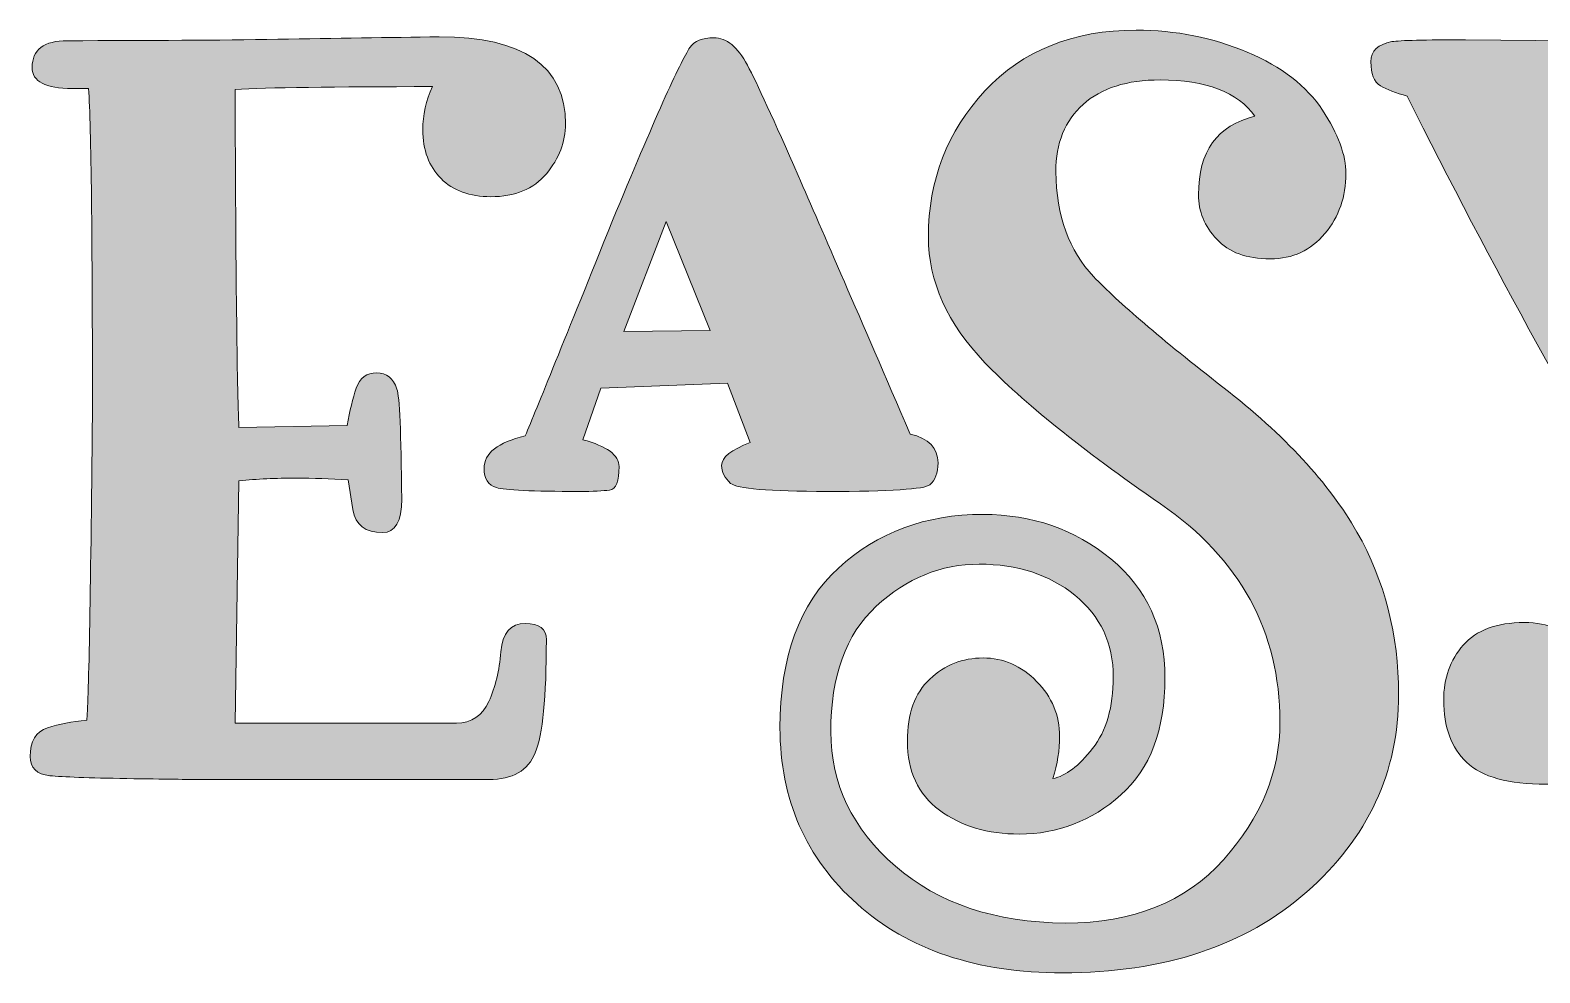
# Model space of a CAD drawing. Header units: inches. Extents: x 0.16 to 5.83, y -5.65 to -0.35.
# Drawn here: x 0.601 to 3.692, y -5.652 to -3.72 of the extents above; entities that cross this region are included whole.
import ezdxf

# ---------------------------------------------------------------- set-up
doc = ezdxf.new("R2010")
doc.units = ezdxf.units.IN
doc.header["$MEASUREMENT"] = 0
doc.layers.add('Layer 1', color=7, linetype='Continuous')

# ---------------------------------------------------------------- blocks, each defined once
blk = doc.blocks.new('block 4')
at = {"layer": 'Layer 1', "true_color": 0x231f20}
h = blk.add_hatch(color=250, dxfattribs=at)
h.dxf.hatch_style = 2
edge = h.paths.add_edge_path()
edge.add_spline(control_points=[(1.5401, -5.2555), (1.5401, -5.2555), (0.9481, -5.2555), (0.9481, -5.2555), (0.9271, -5.2555), (0.8775, -5.2549), (0.7991, -5.2536), (0.7206, -5.2522), (0.668, -5.2503), (0.6413, -5.2477), (0.6144, -5.2451), (0.6011, -5.232), (0.6011, -5.2085), (0.6011, -5.1771), (0.6128, -5.1575), (0.6364, -5.1497), (0.6599, -5.1418), (0.6866, -5.1366), (0.7167, -5.134), (0.7206, -5.1039), (0.7246, -4.8948), (0.7285, -4.5066), (0.7285, -4.142), (0.7259, -3.9198), (0.7206, -3.8401), (0.7206, -3.8401), (0.6873, -3.8401), (0.6873, -3.8401), (0.6324, -3.8401), (0.605, -3.8257), (0.605, -3.7969), (0.605, -3.7603), (0.6292, -3.742), (0.6775, -3.742), (0.8461, -3.742), (0.9895, -3.741), (1.1079, -3.7391), (1.2261, -3.7371), (1.3363, -3.7355), (1.4382, -3.7342), (1.6107, -3.7342), (1.697, -3.7937), (1.697, -3.9126), (1.697, -3.9492), (1.6839, -3.9832), (1.6578, -4.0145), (1.6316, -4.0459), (1.5937, -4.0616), (1.5441, -4.0616), (1.5009, -4.0616), (1.4669, -4.0492), (1.4421, -4.0243), (1.4173, -3.9995), (1.4049, -3.9662), (1.4049, -3.9244), (1.4049, -3.8943), (1.4114, -3.8649), (1.4244, -3.8361), (1.2206, -3.8361), (1.0859, -3.8381), (1.0206, -3.842), (1.0219, -4.2184), (1.0245, -4.4491), (1.0284, -4.5341), (1.0284, -4.5341), (1.25, -4.5301), (1.25, -4.5301), (1.2552, -4.5001), (1.2614, -4.4746), (1.2686, -4.4537), (1.2758, -4.4328), (1.2898, -4.4223), (1.3108, -4.4223), (1.3304, -4.4223), (1.3441, -4.4334), (1.3519, -4.4556), (1.3571, -4.47), (1.3604, -4.5452), (1.3617, -4.6811), (1.3617, -4.7269), (1.3486, -4.7497), (1.3225, -4.7497), (1.2872, -4.7497), (1.267, -4.734), (1.2617, -4.7027), (1.2617, -4.7027), (1.252, -4.6419), (1.252, -4.6419), (1.2153, -4.6393), (1.1801, -4.638), (1.1461, -4.638), (1.1042, -4.638), (1.065, -4.6399), (1.0284, -4.6438), (1.0284, -4.6438), (1.0206, -5.1398), (1.0206, -5.1398), (1.0206, -5.1398), (1.4735, -5.1398), (1.4735, -5.1398), (1.5048, -5.1398), (1.5271, -5.1251), (1.5401, -5.0957), (1.5532, -5.0663), (1.5614, -5.0324), (1.5647, -4.9938), (1.5679, -4.9552), (1.5846, -4.936), (1.6146, -4.936), (1.6434, -4.936), (1.6578, -4.9471), (1.6578, -4.9693), (1.6578, -5.0869), (1.6502, -5.1641), (1.6352, -5.2006), (1.6202, -5.2372), (1.5885, -5.2555), (1.5401, -5.2555)], knot_values=[0, 0, 0, 0, 1, 1, 1, 2, 2, 2, 3, 3, 3, 4, 4, 4, 5, 5, 5, 6, 6, 6, 7, 7, 7, 8, 8, 8, 9, 9, 9, 10, 10, 10, 11, 11, 11, 12, 12, 12, 13, 13, 13, 14, 14, 14, 15, 15, 15, 16, 16, 16, 17, 17, 17, 18, 18, 18, 19, 19, 19, 20, 20, 20, 21, 21, 21, 22, 22, 22, 23, 23, 23, 24, 24, 24, 25, 25, 25, 26, 26, 26, 27, 27, 27, 28, 28, 28, 29, 29, 29, 30, 30, 30, 31, 31, 31, 32, 32, 32, 33, 33, 33, 34, 34, 34, 35, 35, 35, 36, 36, 36, 37, 37, 37, 38, 38, 38, 39, 39, 39, 39], degree=3, periodic=1)
h = blk.add_hatch(color=250, dxfattribs=at)
h.dxf.hatch_style = 2
edge = h.paths.add_edge_path()
edge.add_spline(control_points=[(2.2322, -4.6654), (2.1132, -4.6654), (2.0476, -4.6599), (2.0351, -4.6488), (2.0227, -4.6377), (2.0165, -4.6256), (2.0165, -4.6125), (2.0165, -4.5955), (2.0361, -4.5798), (2.0753, -4.5654), (2.0753, -4.5654), (2.0283, -4.4439), (2.0283, -4.4439), (2.0283, -4.4439), (1.7695, -4.4537), (1.7695, -4.4537), (1.7695, -4.4537), (1.7323, -4.5595), (1.7323, -4.5595), (1.7819, -4.5726), (1.8067, -4.5909), (1.8067, -4.6144), (1.8067, -4.6445), (1.8002, -4.6605), (1.7872, -4.6625), (1.7741, -4.6644), (1.7531, -4.6654), (1.7244, -4.6654), (1.629, -4.6654), (1.5728, -4.6628), (1.5558, -4.6576), (1.5388, -4.6524), (1.5303, -4.6393), (1.5303, -4.6184), (1.5303, -4.587), (1.5584, -4.5648), (1.6146, -4.5517), (1.6381, -4.4955), (1.6976, -4.3485), (1.793, -4.1106), (1.878, -3.9054), (1.9309, -3.7871), (1.9518, -3.7557), (1.961, -3.7427), (1.9773, -3.7361), (2.0008, -3.7361), (2.027, -3.7361), (2.0498, -3.7548), (2.0694, -3.792), (2.0891, -3.8293), (2.1237, -3.9047), (2.1734, -4.0185), (2.223, -4.1322), (2.2995, -4.3086), (2.4027, -4.5478), (2.4406, -4.5569), (2.4596, -4.5766), (2.4596, -4.6066), (2.4596, -4.6275), (2.454, -4.6426), (2.4429, -4.6517), (2.4318, -4.6608), (2.3616, -4.6654), (2.2322, -4.6654)], knot_values=[0, 0, 0, 0, 1, 1, 1, 2, 2, 2, 3, 3, 3, 4, 4, 4, 5, 5, 5, 6, 6, 6, 7, 7, 7, 8, 8, 8, 9, 9, 9, 10, 10, 10, 11, 11, 11, 12, 12, 12, 13, 13, 13, 14, 14, 14, 15, 15, 15, 16, 16, 16, 17, 17, 17, 18, 18, 18, 19, 19, 19, 20, 20, 20, 21, 21, 21, 21], degree=3, periodic=1)
h.paths.add_polyline_path([(1.8166, -4.338), (1.993, -4.336), (1.9028, -4.1126)])
edge = h.paths.add_edge_path()
edge.add_spline(control_points=[(2.7144, -5.6515), (2.5393, -5.6515), (2.3991, -5.6045), (2.2939, -5.5104), (2.1887, -5.4163), (2.1361, -5.296), (2.1361, -5.1497), (2.1361, -5.0046), (2.176, -4.8955), (2.2557, -4.8223), (2.3354, -4.7491), (2.4341, -4.7125), (2.5517, -4.7125), (2.6524, -4.7125), (2.7396, -4.7429), (2.8134, -4.8036), (2.8873, -4.8644), (2.9242, -4.9458), (2.9242, -5.0477), (2.9242, -5.1536), (2.8941, -5.2333), (2.834, -5.2869), (2.7739, -5.3405), (2.7047, -5.3673), (2.6262, -5.3673), (2.5609, -5.3673), (2.5063, -5.3509), (2.4625, -5.3182), (2.4187, -5.2856), (2.3968, -5.2385), (2.3968, -5.1771), (2.3968, -5.1209), (2.4122, -5.0784), (2.4429, -5.0497), (2.4736, -5.0209), (2.5099, -5.0065), (2.5517, -5.0065), (2.5935, -5.0065), (2.6302, -5.0226), (2.6615, -5.0546), (2.6929, -5.0866), (2.7086, -5.1242), (2.7086, -5.1673), (2.7086, -5.1947), (2.704, -5.2235), (2.6948, -5.2536), (2.721, -5.2484), (2.7481, -5.2278), (2.7762, -5.1918), (2.8043, -5.1559), (2.8184, -5.1072), (2.8184, -5.0457), (2.8184, -4.9765), (2.7922, -4.9206), (2.7399, -4.8781), (2.6877, -4.8357), (2.6223, -4.8144), (2.5439, -4.8144), (2.4655, -4.8144), (2.3952, -4.8432), (2.3331, -4.9007), (2.271, -4.9582), (2.24, -5.0438), (2.24, -5.1575), (2.24, -5.2646), (2.2841, -5.3565), (2.3724, -5.433), (2.4605, -5.5094), (2.5765, -5.5483), (2.7203, -5.5496), (2.8588, -5.5496), (2.9667, -5.5064), (3.0438, -5.4202), (3.1209, -5.3339), (3.1595, -5.2398), (3.1595, -5.1379), (3.1595, -4.9523), (3.0781, -4.8033), (2.9154, -4.6909), (2.7527, -4.5785), (2.6328, -4.4821), (2.5556, -4.4017), (2.4785, -4.3213), (2.44, -4.2354), (2.44, -4.1439), (2.44, -4.0276), (2.4785, -3.928), (2.5556, -3.8449), (2.6328, -3.762), (2.736, -3.7205), (2.8654, -3.7205), (2.9464, -3.7205), (3.0222, -3.7355), (3.0928, -3.7655), (3.1634, -3.7956), (3.2147, -3.8351), (3.2467, -3.8842), (3.2787, -3.9332), (3.2948, -3.9766), (3.2948, -4.0145), (3.2948, -4.0616), (3.2804, -4.1024), (3.2516, -4.1371), (3.2229, -4.1717), (3.1856, -4.189), (3.1399, -4.189), (3.0915, -4.189), (3.0549, -4.1756), (3.0301, -4.1488), (3.0053, -4.122), (2.9928, -4.0917), (2.9928, -4.0577), (2.9928, -3.9688), (3.0314, -3.9152), (3.1085, -3.8969), (3.0732, -3.8473), (3.0085, -3.8224), (2.9144, -3.8224), (2.8465, -3.8224), (2.7939, -3.8391), (2.7566, -3.8724), (2.7194, -3.9057), (2.7007, -3.9518), (2.7007, -4.0106), (2.702, -4.1008), (2.7278, -4.1723), (2.7782, -4.2253), (2.8285, -4.2782), (2.9167, -4.3537), (3.0429, -4.4517), (3.1689, -4.5497), (3.2605, -4.6488), (3.3173, -4.7487), (3.3741, -4.8487), (3.4026, -4.9595), (3.4026, -5.081), (3.4026, -5.2405), (3.3398, -5.3754), (3.2144, -5.4859), (3.0889, -5.5963), (2.9223, -5.6515), (2.7144, -5.6515)], knot_values=[0, 0, 0, 0, 1, 1, 1, 2, 2, 2, 3, 3, 3, 4, 4, 4, 5, 5, 5, 6, 6, 6, 7, 7, 7, 8, 8, 8, 9, 9, 9, 10, 10, 10, 11, 11, 11, 12, 12, 12, 13, 13, 13, 14, 14, 14, 15, 15, 15, 16, 16, 16, 17, 17, 17, 18, 18, 18, 19, 19, 19, 20, 20, 20, 21, 21, 21, 22, 22, 22, 23, 23, 23, 24, 24, 24, 25, 25, 25, 26, 26, 26, 27, 27, 27, 28, 28, 28, 29, 29, 29, 30, 30, 30, 31, 31, 31, 32, 32, 32, 33, 33, 33, 34, 34, 34, 35, 35, 35, 36, 36, 36, 37, 37, 37, 38, 38, 38, 39, 39, 39, 40, 40, 40, 41, 41, 41, 42, 42, 42, 43, 43, 43, 44, 44, 44, 45, 45, 45, 46, 46, 46, 47, 47, 47, 47], degree=3, periodic=1)
h = blk.add_hatch(color=250, dxfattribs=at)
h.dxf.hatch_style = 2
edge = h.paths.add_edge_path()
edge.add_spline(control_points=[(3.7045, -5.2653), (3.6274, -5.2653), (3.5732, -5.2503), (3.5418, -5.2202), (3.5104, -5.1902), (3.4948, -5.1477), (3.4948, -5.0928), (3.4948, -5.0484), (3.5081, -5.0108), (3.535, -4.9801), (3.5617, -4.9494), (3.6032, -4.934), (3.6595, -4.934), (3.7104, -4.934), (3.7464, -4.951), (3.7673, -4.985), (3.7843, -5.0137), (3.7928, -5.0569), (3.7928, -5.1144), (3.8528, -5.0569), (3.9097, -4.9654), (3.9633, -4.8399), (3.7751, -4.5328), (3.5941, -4.2047), (3.4203, -3.8557), (3.3967, -3.8492), (3.3784, -3.842), (3.3654, -3.8342), (3.3523, -3.8263), (3.3458, -3.81), (3.3458, -3.7852), (3.3458, -3.7629), (3.3601, -3.7492), (3.3889, -3.744), (3.4059, -3.7414), (3.4562, -3.7401), (3.5398, -3.7401), (3.5398, -3.7401), (3.7555, -3.742), (3.7555, -3.742), (3.8078, -3.742), (3.8339, -3.7564), (3.8339, -3.7852), (3.8339, -3.8061), (3.829, -3.8195), (3.8192, -3.8254), (3.8094, -3.8312), (3.7875, -3.8388), (3.7535, -3.8479), (3.9365, -4.2008), (4.0568, -4.4262), (4.1143, -4.5243), (4.1143, -4.5243), (4.426, -3.8401), (4.426, -3.8401), (4.3802, -3.8361), (4.3531, -3.8309), (4.3446, -3.8244), (4.3361, -3.8178), (4.3319, -3.8041), (4.3319, -3.7832), (4.3319, -3.7688), (4.3387, -3.7574), (4.3525, -3.7489), (4.3662, -3.7404), (4.4077, -3.7361), (4.477, -3.7361), (4.477, -3.7361), (4.6044, -3.7381), (4.6044, -3.7381), (4.6449, -3.7381), (4.6652, -3.7525), (4.6652, -3.7812), (4.6652, -3.8139), (4.6475, -3.8329), (4.6122, -3.8381), (4.6122, -3.8381), (4.5534, -3.8459), (4.5534, -3.8459), (4.4867, -3.9753), (4.3806, -4.205), (4.2348, -4.535), (4.0891, -4.8651), (3.9832, -5.0693), (3.9173, -5.1477), (3.8512, -5.2261), (3.7803, -5.2653), (3.7045, -5.2653)], knot_values=[0, 0, 0, 0, 1, 1, 1, 2, 2, 2, 3, 3, 3, 4, 4, 4, 5, 5, 5, 6, 6, 6, 7, 7, 7, 8, 8, 8, 9, 9, 9, 10, 10, 10, 11, 11, 11, 12, 12, 12, 13, 13, 13, 14, 14, 14, 15, 15, 15, 16, 16, 16, 17, 17, 17, 18, 18, 18, 19, 19, 19, 20, 20, 20, 21, 21, 21, 22, 22, 22, 23, 23, 23, 24, 24, 24, 25, 25, 25, 26, 26, 26, 27, 27, 27, 28, 28, 28, 29, 29, 29, 29], degree=3, periodic=1)
at = {"layer": 'Layer 1', "lineweight": 0}
blk.add_lwpolyline([(1.8166, -4.338), (1.993, -4.336), (1.9028, -4.1126), (1.8166, -4.338)], dxfattribs=at)
for points, knots in [([(1.5401, -5.2555), (1.5401, -5.2555), (0.9481, -5.2555), (0.9481, -5.2555), (0.9271, -5.2555), (0.8775, -5.2549), (0.7991, -5.2536), (0.7206, -5.2522), (0.668, -5.2503), (0.6413, -5.2477), (0.6144, -5.2451), (0.6011, -5.232), (0.6011, -5.2085), (0.6011, -5.1771), (0.6128, -5.1575), (0.6364, -5.1497), (0.6599, -5.1418), (0.6866, -5.1366), (0.7167, -5.134), (0.7206, -5.1039), (0.7246, -4.8948), (0.7285, -4.5066), (0.7285, -4.142), (0.7259, -3.9198), (0.7206, -3.8401), (0.7206, -3.8401), (0.6873, -3.8401), (0.6873, -3.8401), (0.6324, -3.8401), (0.605, -3.8257), (0.605, -3.7969), (0.605, -3.7603), (0.6292, -3.742), (0.6775, -3.742), (0.8461, -3.742), (0.9895, -3.741), (1.1079, -3.7391), (1.2261, -3.7371), (1.3363, -3.7355), (1.4382, -3.7342), (1.6107, -3.7342), (1.697, -3.7937), (1.697, -3.9126), (1.697, -3.9492), (1.6839, -3.9832), (1.6578, -4.0145), (1.6316, -4.0459), (1.5937, -4.0616), (1.5441, -4.0616), (1.5009, -4.0616), (1.4669, -4.0492), (1.4421, -4.0243), (1.4173, -3.9995), (1.4049, -3.9662), (1.4049, -3.9244), (1.4049, -3.8943), (1.4114, -3.8649), (1.4244, -3.8361), (1.2206, -3.8361), (1.0859, -3.8381), (1.0206, -3.842), (1.0219, -4.2184), (1.0245, -4.4491), (1.0284, -4.5341), (1.0284, -4.5341), (1.25, -4.5301), (1.25, -4.5301), (1.2552, -4.5001), (1.2614, -4.4746), (1.2686, -4.4537), (1.2758, -4.4328), (1.2898, -4.4223), (1.3108, -4.4223), (1.3304, -4.4223), (1.3441, -4.4334), (1.3519, -4.4556), (1.3571, -4.47), (1.3604, -4.5452), (1.3617, -4.6811), (1.3617, -4.7269), (1.3486, -4.7497), (1.3225, -4.7497), (1.2872, -4.7497), (1.267, -4.734), (1.2617, -4.7027), (1.2617, -4.7027), (1.252, -4.6419), (1.252, -4.6419), (1.2153, -4.6393), (1.1801, -4.638), (1.1461, -4.638), (1.1042, -4.638), (1.065, -4.6399), (1.0284, -4.6438), (1.0284, -4.6438), (1.0206, -5.1398), (1.0206, -5.1398), (1.0206, -5.1398), (1.4735, -5.1398), (1.4735, -5.1398), (1.5048, -5.1398), (1.5271, -5.1251), (1.5401, -5.0957), (1.5532, -5.0663), (1.5614, -5.0324), (1.5647, -4.9938), (1.5679, -4.9552), (1.5846, -4.936), (1.6146, -4.936), (1.6434, -4.936), (1.6578, -4.9471), (1.6578, -4.9693), (1.6578, -5.0869), (1.6502, -5.1641), (1.6352, -5.2006), (1.6202, -5.2372), (1.5885, -5.2555), (1.5401, -5.2555)], [0, 0, 0, 0, 1, 1, 1, 2, 2, 2, 3, 3, 3, 4, 4, 4, 5, 5, 5, 6, 6, 6, 7, 7, 7, 8, 8, 8, 9, 9, 9, 10, 10, 10, 11, 11, 11, 12, 12, 12, 13, 13, 13, 14, 14, 14, 15, 15, 15, 16, 16, 16, 17, 17, 17, 18, 18, 18, 19, 19, 19, 20, 20, 20, 21, 21, 21, 22, 22, 22, 23, 23, 23, 24, 24, 24, 25, 25, 25, 26, 26, 26, 27, 27, 27, 28, 28, 28, 29, 29, 29, 30, 30, 30, 31, 31, 31, 32, 32, 32, 33, 33, 33, 34, 34, 34, 35, 35, 35, 36, 36, 36, 37, 37, 37, 38, 38, 38, 39, 39, 39, 39]), ([(2.2322, -4.6654), (2.1132, -4.6654), (2.0476, -4.6599), (2.0351, -4.6488), (2.0227, -4.6377), (2.0165, -4.6256), (2.0165, -4.6125), (2.0165, -4.5955), (2.0361, -4.5798), (2.0753, -4.5654), (2.0753, -4.5654), (2.0283, -4.4439), (2.0283, -4.4439), (2.0283, -4.4439), (1.7695, -4.4537), (1.7695, -4.4537), (1.7695, -4.4537), (1.7323, -4.5595), (1.7323, -4.5595), (1.7819, -4.5726), (1.8067, -4.5909), (1.8067, -4.6144), (1.8067, -4.6445), (1.8002, -4.6605), (1.7872, -4.6625), (1.7741, -4.6644), (1.7531, -4.6654), (1.7244, -4.6654), (1.629, -4.6654), (1.5728, -4.6628), (1.5558, -4.6576), (1.5388, -4.6524), (1.5303, -4.6393), (1.5303, -4.6184), (1.5303, -4.587), (1.5584, -4.5648), (1.6146, -4.5517), (1.6381, -4.4955), (1.6976, -4.3485), (1.793, -4.1106), (1.878, -3.9054), (1.9309, -3.7871), (1.9518, -3.7557), (1.961, -3.7427), (1.9773, -3.7361), (2.0008, -3.7361), (2.027, -3.7361), (2.0498, -3.7548), (2.0694, -3.792), (2.0891, -3.8293), (2.1237, -3.9047), (2.1734, -4.0185), (2.223, -4.1322), (2.2995, -4.3086), (2.4027, -4.5478), (2.4406, -4.5569), (2.4596, -4.5766), (2.4596, -4.6066), (2.4596, -4.6275), (2.454, -4.6426), (2.4429, -4.6517), (2.4318, -4.6608), (2.3616, -4.6654), (2.2322, -4.6654)], [0, 0, 0, 0, 1, 1, 1, 2, 2, 2, 3, 3, 3, 4, 4, 4, 5, 5, 5, 6, 6, 6, 7, 7, 7, 8, 8, 8, 9, 9, 9, 10, 10, 10, 11, 11, 11, 12, 12, 12, 13, 13, 13, 14, 14, 14, 15, 15, 15, 16, 16, 16, 17, 17, 17, 18, 18, 18, 19, 19, 19, 20, 20, 20, 21, 21, 21, 21]), ([(2.7144, -5.6515), (2.5393, -5.6515), (2.3991, -5.6045), (2.2939, -5.5104), (2.1887, -5.4163), (2.1361, -5.296), (2.1361, -5.1497), (2.1361, -5.0046), (2.176, -4.8955), (2.2557, -4.8223), (2.3354, -4.7491), (2.4341, -4.7125), (2.5517, -4.7125), (2.6524, -4.7125), (2.7396, -4.7429), (2.8134, -4.8036), (2.8873, -4.8644), (2.9242, -4.9458), (2.9242, -5.0477), (2.9242, -5.1536), (2.8941, -5.2333), (2.834, -5.2869), (2.7739, -5.3405), (2.7047, -5.3673), (2.6262, -5.3673), (2.5609, -5.3673), (2.5063, -5.3509), (2.4625, -5.3182), (2.4187, -5.2856), (2.3968, -5.2385), (2.3968, -5.1771), (2.3968, -5.1209), (2.4122, -5.0784), (2.4429, -5.0497), (2.4736, -5.0209), (2.5099, -5.0065), (2.5517, -5.0065), (2.5935, -5.0065), (2.6302, -5.0226), (2.6615, -5.0546), (2.6929, -5.0866), (2.7086, -5.1242), (2.7086, -5.1673), (2.7086, -5.1947), (2.704, -5.2235), (2.6948, -5.2536), (2.721, -5.2484), (2.7481, -5.2278), (2.7762, -5.1918), (2.8043, -5.1559), (2.8184, -5.1072), (2.8184, -5.0457), (2.8184, -4.9765), (2.7922, -4.9206), (2.7399, -4.8781), (2.6877, -4.8357), (2.6223, -4.8144), (2.5439, -4.8144), (2.4655, -4.8144), (2.3952, -4.8432), (2.3331, -4.9007), (2.271, -4.9582), (2.24, -5.0438), (2.24, -5.1575), (2.24, -5.2646), (2.2841, -5.3565), (2.3724, -5.433), (2.4605, -5.5094), (2.5765, -5.5483), (2.7203, -5.5496), (2.8588, -5.5496), (2.9667, -5.5064), (3.0438, -5.4202), (3.1209, -5.3339), (3.1595, -5.2398), (3.1595, -5.1379), (3.1595, -4.9523), (3.0781, -4.8033), (2.9154, -4.6909), (2.7527, -4.5785), (2.6328, -4.4821), (2.5556, -4.4017), (2.4785, -4.3213), (2.44, -4.2354), (2.44, -4.1439), (2.44, -4.0276), (2.4785, -3.928), (2.5556, -3.8449), (2.6328, -3.762), (2.736, -3.7205), (2.8654, -3.7205), (2.9464, -3.7205), (3.0222, -3.7355), (3.0928, -3.7655), (3.1634, -3.7956), (3.2147, -3.8351), (3.2467, -3.8842), (3.2787, -3.9332), (3.2948, -3.9766), (3.2948, -4.0145), (3.2948, -4.0616), (3.2804, -4.1024), (3.2516, -4.1371), (3.2229, -4.1717), (3.1856, -4.189), (3.1399, -4.189), (3.0915, -4.189), (3.0549, -4.1756), (3.0301, -4.1488), (3.0053, -4.122), (2.9928, -4.0917), (2.9928, -4.0577), (2.9928, -3.9688), (3.0314, -3.9152), (3.1085, -3.8969), (3.0732, -3.8473), (3.0085, -3.8224), (2.9144, -3.8224), (2.8465, -3.8224), (2.7939, -3.8391), (2.7566, -3.8724), (2.7194, -3.9057), (2.7007, -3.9518), (2.7007, -4.0106), (2.702, -4.1008), (2.7278, -4.1723), (2.7782, -4.2253), (2.8285, -4.2782), (2.9167, -4.3537), (3.0429, -4.4517), (3.1689, -4.5497), (3.2605, -4.6488), (3.3173, -4.7487), (3.3741, -4.8487), (3.4026, -4.9595), (3.4026, -5.081), (3.4026, -5.2405), (3.3398, -5.3754), (3.2144, -5.4859), (3.0889, -5.5963), (2.9223, -5.6515), (2.7144, -5.6515)], [0, 0, 0, 0, 1, 1, 1, 2, 2, 2, 3, 3, 3, 4, 4, 4, 5, 5, 5, 6, 6, 6, 7, 7, 7, 8, 8, 8, 9, 9, 9, 10, 10, 10, 11, 11, 11, 12, 12, 12, 13, 13, 13, 14, 14, 14, 15, 15, 15, 16, 16, 16, 17, 17, 17, 18, 18, 18, 19, 19, 19, 20, 20, 20, 21, 21, 21, 22, 22, 22, 23, 23, 23, 24, 24, 24, 25, 25, 25, 26, 26, 26, 27, 27, 27, 28, 28, 28, 29, 29, 29, 30, 30, 30, 31, 31, 31, 32, 32, 32, 33, 33, 33, 34, 34, 34, 35, 35, 35, 36, 36, 36, 37, 37, 37, 38, 38, 38, 39, 39, 39, 40, 40, 40, 41, 41, 41, 42, 42, 42, 43, 43, 43, 44, 44, 44, 45, 45, 45, 46, 46, 46, 47, 47, 47, 47]), ([(3.7045, -5.2653), (3.6274, -5.2653), (3.5732, -5.2503), (3.5418, -5.2202), (3.5104, -5.1902), (3.4948, -5.1477), (3.4948, -5.0928), (3.4948, -5.0484), (3.5081, -5.0108), (3.535, -4.9801), (3.5617, -4.9494), (3.6032, -4.934), (3.6595, -4.934), (3.7104, -4.934), (3.7464, -4.951), (3.7673, -4.985), (3.7843, -5.0137), (3.7928, -5.0569), (3.7928, -5.1144), (3.8528, -5.0569), (3.9097, -4.9654), (3.9633, -4.8399), (3.7751, -4.5328), (3.5941, -4.2047), (3.4203, -3.8557), (3.3967, -3.8492), (3.3784, -3.842), (3.3654, -3.8342), (3.3523, -3.8263), (3.3458, -3.81), (3.3458, -3.7852), (3.3458, -3.7629), (3.3601, -3.7492), (3.3889, -3.744), (3.4059, -3.7414), (3.4562, -3.7401), (3.5398, -3.7401), (3.5398, -3.7401), (3.7555, -3.742), (3.7555, -3.742), (3.8078, -3.742), (3.8339, -3.7564), (3.8339, -3.7852), (3.8339, -3.8061), (3.829, -3.8195), (3.8192, -3.8254), (3.8094, -3.8312), (3.7875, -3.8388), (3.7535, -3.8479), (3.9365, -4.2008), (4.0568, -4.4262), (4.1143, -4.5243), (4.1143, -4.5243), (4.426, -3.8401), (4.426, -3.8401), (4.3802, -3.8361), (4.3531, -3.8309), (4.3446, -3.8244), (4.3361, -3.8178), (4.3319, -3.8041), (4.3319, -3.7832), (4.3319, -3.7688), (4.3387, -3.7574), (4.3525, -3.7489), (4.3662, -3.7404), (4.4077, -3.7361), (4.477, -3.7361), (4.477, -3.7361), (4.6044, -3.7381), (4.6044, -3.7381), (4.6449, -3.7381), (4.6652, -3.7525), (4.6652, -3.7812), (4.6652, -3.8139), (4.6475, -3.8329), (4.6122, -3.8381), (4.6122, -3.8381), (4.5534, -3.8459), (4.5534, -3.8459), (4.4867, -3.9753), (4.3806, -4.205), (4.2348, -4.535), (4.0891, -4.8651), (3.9832, -5.0693), (3.9173, -5.1477), (3.8512, -5.2261), (3.7803, -5.2653), (3.7045, -5.2653)], [0, 0, 0, 0, 1, 1, 1, 2, 2, 2, 3, 3, 3, 4, 4, 4, 5, 5, 5, 6, 6, 6, 7, 7, 7, 8, 8, 8, 9, 9, 9, 10, 10, 10, 11, 11, 11, 12, 12, 12, 13, 13, 13, 14, 14, 14, 15, 15, 15, 16, 16, 16, 17, 17, 17, 18, 18, 18, 19, 19, 19, 20, 20, 20, 21, 21, 21, 22, 22, 22, 23, 23, 23, 24, 24, 24, 25, 25, 25, 26, 26, 26, 27, 27, 27, 28, 28, 28, 29, 29, 29, 29])]:
    blk.add_open_spline(points, degree=3, knots=knots, dxfattribs=at)
blk = doc.blocks.new('block 2')
at = {"layer": 'Layer 1'}
blk.add_blockref('block 4', (0, 0), dxfattribs=at)

msp = doc.modelspace()

# ---------------------------------------------------------------- block references
at = {"layer": 'Layer 1'}
msp.add_blockref('block 2', (0, 0), dxfattribs=at)

doc.saveas('drawing.dxf')
